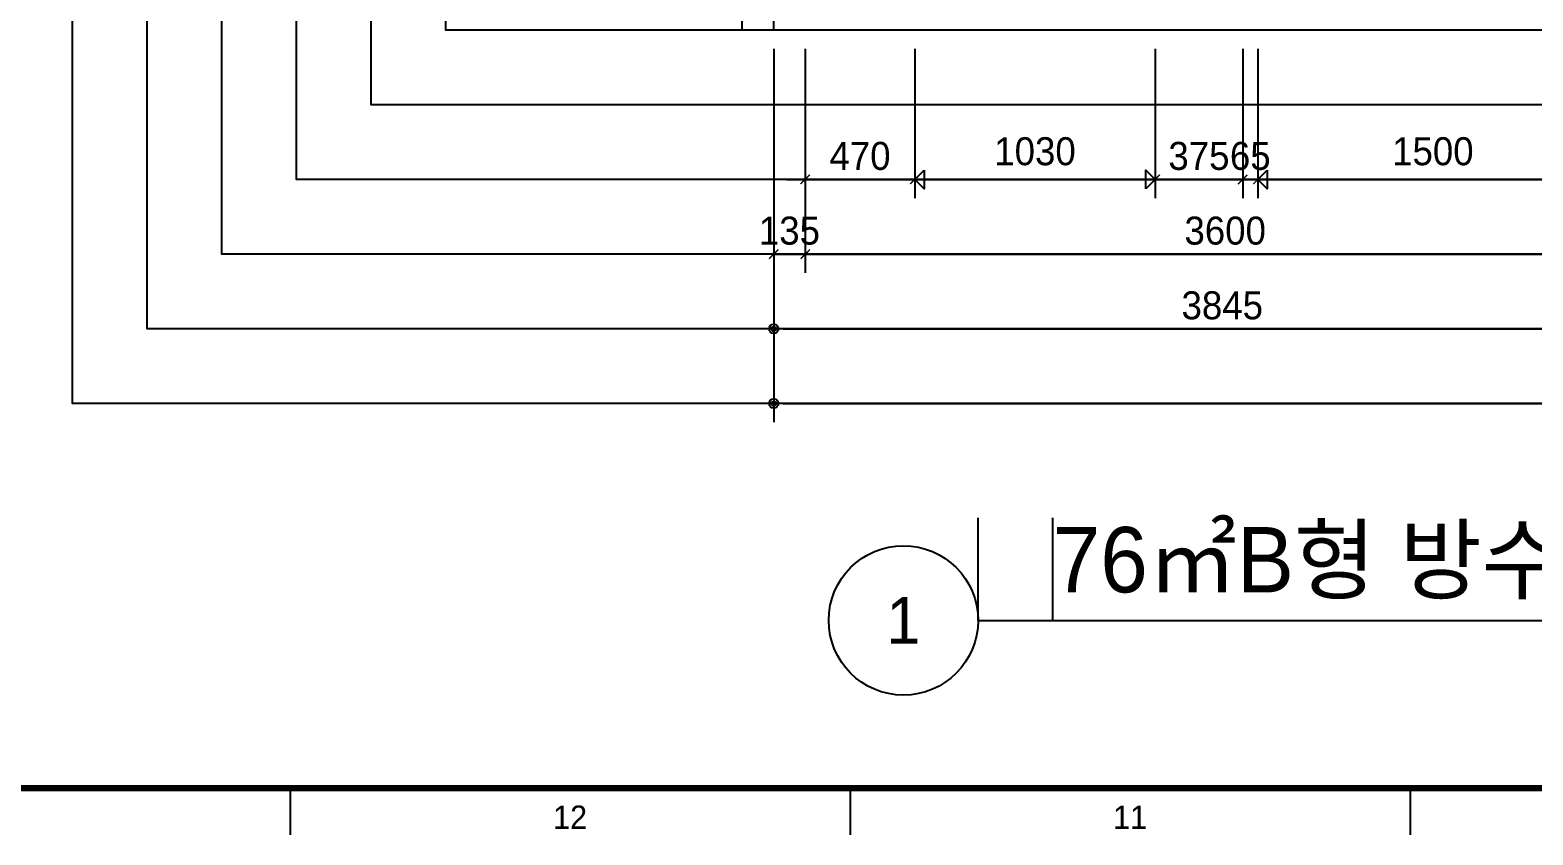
# Model space of a CAD drawing. Header units: millimetres. Extents: x -24416 to 92204, y -190080 to 23760.
# Drawn here: x 3726 to 10166, y -23280 to -19832 of the extents above; entities that cross this region are included whole.
import ezdxf
from ezdxf.enums import TextEntityAlignment as Align
from ezdxf.xclip import XClip

# ---------------------------------------------------------------- set-up
doc = ezdxf.new("R2010")
doc.units = ezdxf.units.MM
doc.header["$LTSCALE"] = 50
doc.header["$XCLIPFRAME"] = 0
doc.linetypes.add('AUDIT_D_220706163347-0', pattern=[0])
doc.linetypes.add('CEN', pattern=[62, 60, -1, 0, -1])
doc.layers.get('defpoints').update_dxf_attribs({"color": 139})
for name, color, linetype in [('AA-BORD-FORM', 7, 'Continuous'), ('AA-BORD-TEXT', 3, 'Continuous'), ('AA-XXXX-DIMS', 7, 'Continuous'), ('AA-XXXX-SYMB', 7, 'Continuous'), ('AA-XXXX-TEXT', 3, 'Continuous'), ('ARDM', 7, 'Continuous'), ('CEN_CON', 1, 'CEN'), ('DIM', 7, 'AUDIT_D_220706163347-0')]:
    doc.layers.add(name, color=color, linetype=linetype)
doc.layers.add('Defpoint', color=135, linetype='Continuous', plot=False)
doc.layers.add('MC', color=135, linetype='Continuous', plot=False)
doc.styles.add('HAUD01', font='Dotum.ttf')
doc.styles.add('맑은고딕', font='malgun.ttf', dxfattribs={"width": 0.9})
doc.dimstyles.new('DIM_40', dxfattribs={"dimscale": 40, "dimtxt": 3, "dimasz": 1, "dimexe": 2, "dimexo": 2, "dimgap": 1, "dimtad": 1, "dimdec": 0, "dimzin": 0, "dimdsep": 46, "dimtxsty": '맑은고딕', "dimblk1": 'DIMDOT', "dimblk2": 'DIMDOT', "dimsah": 1, "dimcen": 0.09, "dimdle": 2, "dimclrd": 7, "dimclre": 7, "dimclrt": 3, "dimadec": 0, "dimazin": 0, "dimtfac": 1, "dimtdec": 0, "dimtix": 1, "dimtmove": 2, "dimatfit": 3, "dimldrblk": 'DIMDOT', "dimfxl": 2, "dimtolj": 1, "dimtzin": 0, "dimarcsym": 0})
doc.dimstyles.new('MCDIM_40', dxfattribs={"dimscale": 40, "dimtxt": 3, "dimasz": 1, "dimexe": 2, "dimexo": 2, "dimgap": 1, "dimtad": 1, "dimdec": 0, "dimzin": 0, "dimdsep": 46, "dimtxsty": '맑은고딕', "dimblk1": 'ARCHTICK', "dimblk2": 'ARCHTICK', "dimsah": 1, "dimcen": 0.09, "dimdle": 2, "dimclrd": 7, "dimclre": 7, "dimclrt": 3, "dimadec": 0, "dimazin": 0, "dimtfac": 1, "dimtdec": 0, "dimtix": 1, "dimtmove": 2, "dimatfit": 3, "dimldrblk": 'ARCHTICK', "dimfxl": 1, "dimtolj": 1, "dimtzin": 0, "dimarcsym": 0})
doc.dimstyles.new('외부80-WIN', dxfattribs={"dimscale": 40, "dimtxt": 3, "dimasz": 1, "dimexe": 2, "dimexo": 2.5, "dimgap": 1.5, "dimtad": 1, "dimdec": 0, "dimzin": 0, "dimdsep": 46, "dimtxsty": '맑은고딕', "dimblk": 'DO2-2', "dimblk1": 'DO2-2', "dimblk2": 'DIMDOT', "dimcen": 0.09, "dimdle": 2, "dimclrd": 7, "dimclre": 7, "dimclrt": 3, "dimadec": 0, "dimazin": 0, "dimtfac": 1, "dimtdec": 0, "dimtix": 1, "dimtmove": 2, "dimatfit": 3, "dimldrblk": 'DO2-2', "dimfxl": 1, "dimtolj": 1, "dimtzin": 0, "dimarcsym": 0})

# ---------------------------------------------------------------- blocks, each defined once
blk = doc.blocks.new('XR-FORM 청주월명')
at = {"layer": 'AA-BORD-FORM', "color": 2}
for p, q in [((121, 17), (121, 12)), ((181, 17), (181, 12)), ((241, 17), (241, 12))]:
    blk.add_line(p, q, dxfattribs=at)
at = {"layer": 'AA-BORD-FORM', "color": 2, "const_width": 0.682}
blk.add_lwpolyline([(21, 17), (21, 577), (821, 577), (821, 17)], close=True, dxfattribs=at)
at = {"layer": 'AA-BORD-TEXT', "color": 7, "style": 'HAUD01'}
for s, p in [('12', (151, 13.9)), ('11', (211, 13.9))]:
    blk.add_text(s, height=2.5, dxfattribs=at).set_placement(p, align=Align.MIDDLE_CENTER)
blk = doc.blocks.new('U-76A(기본)', base_point=(206307.1, 38575.4))
at = {"layer": 'CEN_CON'}
blk.add_line((206307.1, 38275.4), (206307.1, 45600.4), dxfattribs=at)
at = {"layer": 'MC'}
blk.add_line((206442.1, 38275.4), (206442.1, 42840.4), dxfattribs=at)
blk = doc.blocks.new('DIMDOT')
at = {"layer": 'AA-XXXX-DIMS'}
for p, q in [((-1.5, 0), (1.5, 0)), ((0, -1.5), (0, 1.5))]:
    blk.add_line(p, q, dxfattribs=at)
for radius in [0.5, 0.25]:
    blk.add_circle((0, 0), radius, dxfattribs=at)
blk = doc.blocks.new('*D854')
at = {"layer": 'defpoints', "color": 0, "transparency": 16777216}
for p in [(9999.2, -43592.1), (20534.2, -43592.1), (20534.2, -45192.1)]:
    blk.add_point(p, dxfattribs=at)
at = {"layer": 'DIM', "color": 7, "lineweight": -2, "transparency": 16777216}
for p, q in [((9999.2, -43672.1), (9999.2, -45272.1)), ((20534.2, -43672.1), (20534.2, -45272.1)), ((10039.2, -45192.1), (20494.2, -45192.1))]:
    blk.add_line(p, q, dxfattribs=at)
at = {"layer": 'DIM', "color": 7, "lineweight": -2, "transparency": 16777216, "xscale": 40, "yscale": 40, "zscale": 40, "rotation": 180}
blk.add_blockref('DIMDOT', (9999.2, -45192.1), dxfattribs=at)
at = {"layer": 'DIM', "color": 7, "lineweight": -2, "transparency": 16777216, "xscale": 40, "yscale": 40, "zscale": 40}
blk.add_blockref('DIMDOT', (20534.2, -45192.1), dxfattribs=at)
at = {"layer": 'DIM', "color": 3, "transparency": 16777216, "insert": (15266.7, -45092), "char_height": 120, "attachment_point": 5, "style": 'HAUD01'}
blk.add_mtext('\\A1;10535', dxfattribs=at)
blk = doc.blocks.new('*D855')
at = {"layer": 'defpoints', "color": 0, "transparency": 16777216}
for p in [(9999.2, -43592.1), (13844.2, -43592.1), (13844.2, -44872.1)]:
    blk.add_point(p, dxfattribs=at)
at = {"layer": 'DIM', "color": 7, "lineweight": -2, "transparency": 16777216}
for p, q in [((9999.2, -43672.1), (9999.2, -44952.1)), ((13844.2, -43672.1), (13844.2, -44952.1)), ((10039.2, -44872.1), (13804.2, -44872.1))]:
    blk.add_line(p, q, dxfattribs=at)
at = {"layer": 'DIM', "color": 7, "lineweight": -2, "transparency": 16777216, "xscale": 40, "yscale": 40, "zscale": 40, "rotation": 180}
blk.add_blockref('DIMDOT', (9999.2, -44872.1), dxfattribs=at)
at = {"layer": 'DIM', "color": 7, "lineweight": -2, "transparency": 16777216, "xscale": 40, "yscale": 40, "zscale": 40}
blk.add_blockref('DIMDOT', (13844.2, -44872.1), dxfattribs=at)
at = {"layer": 'DIM', "color": 3, "transparency": 16777216, "insert": (11921.7, -44772), "char_height": 120, "attachment_point": 5, "style": 'HAUD01'}
blk.add_mtext('\\A1;3845', dxfattribs=at)
blk = doc.blocks.new('_ArchTick')
at = {"color": 0, "linetype": 'ByBlock', "const_width": 0.15}
blk.add_lwpolyline([(-0.5, -0.5), (0.5, 0.5)], dxfattribs=at)
blk = doc.blocks.new('*D858')
at = {"layer": 'defpoints', "color": 0, "transparency": 16777216}
for p in [(9999.2, -43592.1), (10134.2, -43592.1), (10134.2, -44552.1)]:
    blk.add_point(p, dxfattribs=at)
at = {"layer": 'DIM', "color": 7, "lineweight": -2, "transparency": 16777216}
for p, q in [((9999.2, -43672.1), (9999.2, -44632.1)), ((10134.2, -43672.1), (10134.2, -44632.1)), ((9999.2, -44552.1), (9959.2, -44552.1)), ((9999.2, -44552.1), (10134.2, -44552.1)), ((10134.2, -44552.1), (10174.2, -44552.1))]:
    blk.add_line(p, q, dxfattribs=at)
at = {"layer": 'DIM', "color": 7, "lineweight": -2, "transparency": 16777216, "xscale": 40, "yscale": 40, "zscale": 40}
blk.add_blockref('_ArchTick', (9999.2, -44552.1), dxfattribs=at)
at = {"layer": 'DIM', "color": 7, "lineweight": -2, "transparency": 16777216, "xscale": 40, "yscale": 40, "zscale": 40, "rotation": 180}
blk.add_blockref('_ArchTick', (10134.2, -44552.1), dxfattribs=at)
at = {"layer": 'DIM', "color": 3, "transparency": 16777216, "insert": (10066.7, -44452), "char_height": 120, "attachment_point": 5, "style": 'HAUD01'}
blk.add_mtext('\\A1;135', dxfattribs=at)
blk = doc.blocks.new('*D859')
at = {"layer": 'defpoints', "color": 0, "transparency": 16777216}
for p in [(10134.2, -43592.1), (13734.2, -43592.1), (13734.2, -44552.1)]:
    blk.add_point(p, dxfattribs=at)
at = {"layer": 'DIM', "color": 7, "lineweight": -2, "transparency": 16777216}
for p, q in [((10134.2, -43672.1), (10134.2, -44632.1)), ((13734.2, -43672.1), (13734.2, -44632.1)), ((10054.2, -44552.1), (13814.2, -44552.1))]:
    blk.add_line(p, q, dxfattribs=at)
at = {"layer": 'DIM', "color": 7, "lineweight": -2, "transparency": 16777216, "xscale": 40, "yscale": 40, "zscale": 40, "rotation": 180}
blk.add_blockref('_ArchTick', (10134.2, -44552.1), dxfattribs=at)
at = {"layer": 'DIM', "color": 7, "lineweight": -2, "transparency": 16777216, "xscale": 40, "yscale": 40, "zscale": 40}
blk.add_blockref('_ArchTick', (13734.2, -44552.1), dxfattribs=at)
at = {"layer": 'DIM', "color": 3, "transparency": 16777216, "insert": (11934.2, -44452), "char_height": 120, "attachment_point": 5, "style": 'HAUD01'}
blk.add_mtext('\\A1;3600', dxfattribs=at)
blk = doc.blocks.new('*D864')
at = {"layer": 'defpoints', "color": 0, "transparency": 16777216}
for p in [(10134.2, -43592.1), (10604.2, -43592.1), (10604.2, -44232.1)]:
    blk.add_point(p, dxfattribs=at)
at = {"layer": 'DIM', "color": 7, "lineweight": -2, "transparency": 16777216}
for p, q in [((10134.2, -43672.1), (10134.2, -44312.1)), ((10604.2, -43672.1), (10604.2, -44312.1)), ((10054.2, -44232.1), (10684.2, -44232.1))]:
    blk.add_line(p, q, dxfattribs=at)
at = {"layer": 'DIM', "color": 7, "lineweight": -2, "transparency": 16777216, "xscale": 40, "yscale": 40, "zscale": 40, "rotation": 180}
blk.add_blockref('_ArchTick', (10134.2, -44232.1), dxfattribs=at)
at = {"layer": 'DIM', "color": 7, "lineweight": -2, "transparency": 16777216, "xscale": 40, "yscale": 40, "zscale": 40}
blk.add_blockref('_ArchTick', (10604.2, -44232.1), dxfattribs=at)
at = {"layer": 'DIM', "color": 3, "transparency": 16777216, "insert": (10369.2, -44132), "char_height": 120, "attachment_point": 5, "style": 'HAUD01'}
blk.add_mtext('\\A1;470', dxfattribs=at)
blk = doc.blocks.new('DO2-2')
at = {"layer": 'ARDM'}
blk.add_line((0, 0), (-2, 0), dxfattribs=at)
blk.add_lwpolyline([(-1, -1), (-1, 1), (0, 0)], close=True, dxfattribs=at)
blk = doc.blocks.new('*D865')
at = {"layer": 'defpoints', "color": 0, "transparency": 16777216}
for p in [(10604.2, -43592.1), (11634.2, -43592.1), (11634.2, -44232.1)]:
    blk.add_point(p, dxfattribs=at)
at = {"layer": 'DIM', "color": 7, "lineweight": -2, "transparency": 16777216}
for p, q in [((10604.2, -43692.1), (10604.2, -44312.1)), ((11634.2, -43692.1), (11634.2, -44312.1)), ((10644.2, -44232.1), (11594.2, -44232.1))]:
    blk.add_line(p, q, dxfattribs=at)
at = {"layer": 'DIM', "color": 7, "lineweight": -2, "transparency": 16777216, "xscale": 40, "yscale": 40, "zscale": 40, "rotation": 180}
blk.add_blockref('DO2-2', (10604.2, -44232.1), dxfattribs=at)
at = {"layer": 'DIM', "color": 7, "lineweight": -2, "transparency": 16777216, "xscale": 40, "yscale": 40, "zscale": 40}
blk.add_blockref('DO2-2', (11634.2, -44232.1), dxfattribs=at)
at = {"layer": 'DIM', "color": 3, "transparency": 16777216, "insert": (11119.2, -44112), "char_height": 120, "attachment_point": 5, "style": 'HAUD01'}
blk.add_mtext('\\A1;1030', dxfattribs=at)
blk = doc.blocks.new('*D866')
at = {"layer": 'defpoints', "color": 0, "transparency": 16777216}
for p in [(11634.2, -43592.1), (12009.2, -43592.1), (12009.2, -44232.1)]:
    blk.add_point(p, dxfattribs=at)
at = {"layer": 'DIM', "color": 7, "lineweight": -2, "transparency": 16777216}
for p, q in [((11634.2, -43672.1), (11634.2, -44312.1)), ((12009.2, -43672.1), (12009.2, -44312.1)), ((11554.2, -44232.1), (12089.2, -44232.1))]:
    blk.add_line(p, q, dxfattribs=at)
at = {"layer": 'DIM', "color": 7, "lineweight": -2, "transparency": 16777216, "xscale": 40, "yscale": 40, "zscale": 40, "rotation": 180}
blk.add_blockref('_ArchTick', (11634.2, -44232.1), dxfattribs=at)
at = {"layer": 'DIM', "color": 7, "lineweight": -2, "transparency": 16777216, "xscale": 40, "yscale": 40, "zscale": 40}
blk.add_blockref('_ArchTick', (12009.2, -44232.1), dxfattribs=at)
at = {"layer": 'DIM', "color": 3, "transparency": 16777216, "insert": (11821.7, -44132), "char_height": 120, "attachment_point": 5, "style": 'HAUD01'}
blk.add_mtext('\\A1;375', dxfattribs=at)
blk = doc.blocks.new('*D867')
at = {"layer": 'defpoints', "color": 0, "transparency": 16777216}
for p in [(12009.2, -43592.1), (12074.2, -43592.1), (12074.2, -44232.1)]:
    blk.add_point(p, dxfattribs=at)
at = {"layer": 'DIM', "color": 7, "lineweight": -2, "transparency": 16777216}
for p, q in [((12009.2, -43672.1), (12009.2, -44312.1)), ((12074.2, -43672.1), (12074.2, -44312.1)), ((12009.2, -44232.1), (11969.2, -44232.1)), ((12009.2, -44232.1), (12074.2, -44232.1)), ((12074.2, -44232.1), (12114.2, -44232.1))]:
    blk.add_line(p, q, dxfattribs=at)
at = {"layer": 'DIM', "color": 7, "lineweight": -2, "transparency": 16777216, "xscale": 40, "yscale": 40, "zscale": 40}
blk.add_blockref('_ArchTick', (12009.2, -44232.1), dxfattribs=at)
at = {"layer": 'DIM', "color": 7, "lineweight": -2, "transparency": 16777216, "xscale": 40, "yscale": 40, "zscale": 40, "rotation": 180}
blk.add_blockref('_ArchTick', (12074.2, -44232.1), dxfattribs=at)
at = {"layer": 'DIM', "color": 3, "transparency": 16777216, "insert": (12041.7, -44132), "char_height": 120, "attachment_point": 5, "style": 'HAUD01'}
blk.add_mtext('\\A1;65', dxfattribs=at)
blk = doc.blocks.new('*D42')
at = {"layer": 'defpoints', "color": 0, "transparency": 16777216}
for p in [(12074.2, -43592.1), (13574.2, -43592.1), (13574.2, -44232.1)]:
    blk.add_point(p, dxfattribs=at)
at = {"layer": 'DIM', "color": 7, "lineweight": -2, "transparency": 16777216}
for p, q in [((12074.2, -43692.1), (12074.2, -44312.1)), ((13574.2, -43692.1), (13574.2, -44312.1)), ((12114.2, -44232.1), (13534.2, -44232.1))]:
    blk.add_line(p, q, dxfattribs=at)
at = {"layer": 'DIM', "color": 7, "lineweight": -2, "transparency": 16777216, "xscale": 40, "yscale": 40, "zscale": 40, "rotation": 180}
blk.add_blockref('DO2-2', (12074.2, -44232.1), dxfattribs=at)
at = {"layer": 'DIM', "color": 7, "lineweight": -2, "transparency": 16777216, "xscale": 40, "yscale": 40, "zscale": 40}
blk.add_blockref('DO2-2', (13574.2, -44232.1), dxfattribs=at)
at = {"layer": 'DIM', "color": 3, "transparency": 16777216, "insert": (12824.2, -44112), "char_height": 120, "attachment_point": 5, "style": 'HAUD01'}
blk.add_mtext('\\A1;1500', dxfattribs=at)
blk = doc.blocks.new('DIM-1108')
at = {"layer": 'DIM'}
for base, p1, p2, dimstyle, override, picture, middle in [((10134.2, -44552.1), (9999.2, -43592.1), (10134.2, -43592.1), 'MCDIM_40', {"dimtxsty": 'HAUD01'}, '*D858', (10066.7, -44452)), ((20534.2, -45192.1), (9999.2, -43592.1), (20534.2, -43592.1), 'DIM_40', {"dimscale": 40, "dimtxsty": 'HAUD01'}, '*D854', (15266.7, -45092)), ((13844.2, -44872.1), (9999.2, -43592.1), (13844.2, -43592.1), 'DIM_40', {"dimscale": 40, "dimtxsty": 'HAUD01'}, '*D855', (11921.7, -44772)), ((13734.2, -44552.1), (10134.2, -43592.1), (13734.2, -43592.1), 'MCDIM_40', {"dimtxsty": 'HAUD01'}, '*D859', (11934.2, -44452)), ((10604.2, -44232.1), (10134.2, -43592.1), (10604.2, -43592.1), 'MCDIM_40', {"dimtxsty": 'HAUD01'}, '*D864', (10369.2, -44132)), ((11634.2, -44232.1), (10604.2, -43592.1), (11634.2, -43592.1), '외부80-WIN', {"dimtxsty": 'HAUD01'}, '*D865', (11119.2, -44112)), ((12009.2, -44232.1), (11634.2, -43592.1), (12009.2, -43592.1), 'MCDIM_40', {"dimtxsty": 'HAUD01'}, '*D866', (11821.7, -44132)), ((12074.2, -44232.1), (12009.2, -43592.1), (12074.2, -43592.1), 'MCDIM_40', {"dimtxsty": 'HAUD01'}, '*D867', (12041.7, -44132)), ((13574.2, -44232.1), (12074.2, -43592.1), (13574.2, -43592.1), '외부80-WIN', {"dimtxsty": 'HAUD01'}, '*D42', (12824.2, -44112))]:
    dim = blk.add_linear_dim(base=base, p1=p1, p2=p2, angle=180, dimstyle=dimstyle, override=override, dxfattribs=at)
    dim.commit()
    dim.dimension.update_dxf_attribs({"geometry": picture, "text_midpoint": middle})

msp = doc.modelspace()

# ---------------------------------------------------------------- linework, layer by layer
at = {"layer": 'AA-XXXX-SYMB', "color": 3}
msp.add_line((7788.4, -22360.9), (16185.3, -22360.9), dxfattribs=at)
msp.add_circle((7468.4, -22360.9), 320, dxfattribs=at)
at = {"layer": 'Defpoint'}
for p, q in [((7788.4, -22360.9), (7788.4, -21920.9)), ((8108.4, -22360.9), (8108.4, -21920.9))]:
    msp.add_line(p, q, dxfattribs=at)
at = {"layer": 'defpoints'}
for points in [[(19347.4, -21432.1), (3907.3, -21432.1), (3907.3, -1905.5), (19347.4, -1905.5)], [(19027.4, -21112.1), (4227.3, -21112.1), (4227.3, -2225.5), (19027.4, -2225.5)], [(18707.4, -20792.1), (4547.3, -20792.1), (4547.3, -2545.5), (18707.4, -2545.5)], [(18387.4, -20472.1), (4867.3, -20472.1), (4867.3, -2865.5), (18387.4, -2865.5)], [(18067.4, -20152.1), (5187.3, -20152.1), (5187.3, -3185.5), (18067.4, -3185.5)], [(17747.4, -19832.1), (5507.3, -19832.1), (5507.3, -3505.5), (17747.4, -3505.5)]]:
    msp.add_lwpolyline(points, close=True, dxfattribs=at)

# ---------------------------------------------------------------- block references
msp.add_blockref('DIM-1108', (-3086.8, 23760))
at = {"xscale": 40, "yscale": 40, "zscale": 40}
msp.add_blockref('XR-FORM 청주월명', (0, -23760), dxfattribs=at)
ref = msp.add_blockref('U-76A(기본)', (6912.4, -19532.1), dxfattribs=dict(xscale=-1))
XClip(ref).set_block_clipping_path([(195472.1148688775, 38275.3918016901), (207712.2513423408, 54601.9840850835)])

# ---------------------------------------------------------------- texts
at = {"layer": 'AA-XXXX-TEXT', "style": 'HAUD01'}
msp.add_text('76㎡B형 방수,단열,결로방지 평면도(기본형)', height=280, dxfattribs=at).set_placement((8108.4, -22240.9))
msp.add_text('1', height=200, dxfattribs=at).set_placement((7468.4, -22360.9), align=Align.MIDDLE_CENTER)

doc.saveas('drawing.dxf')
